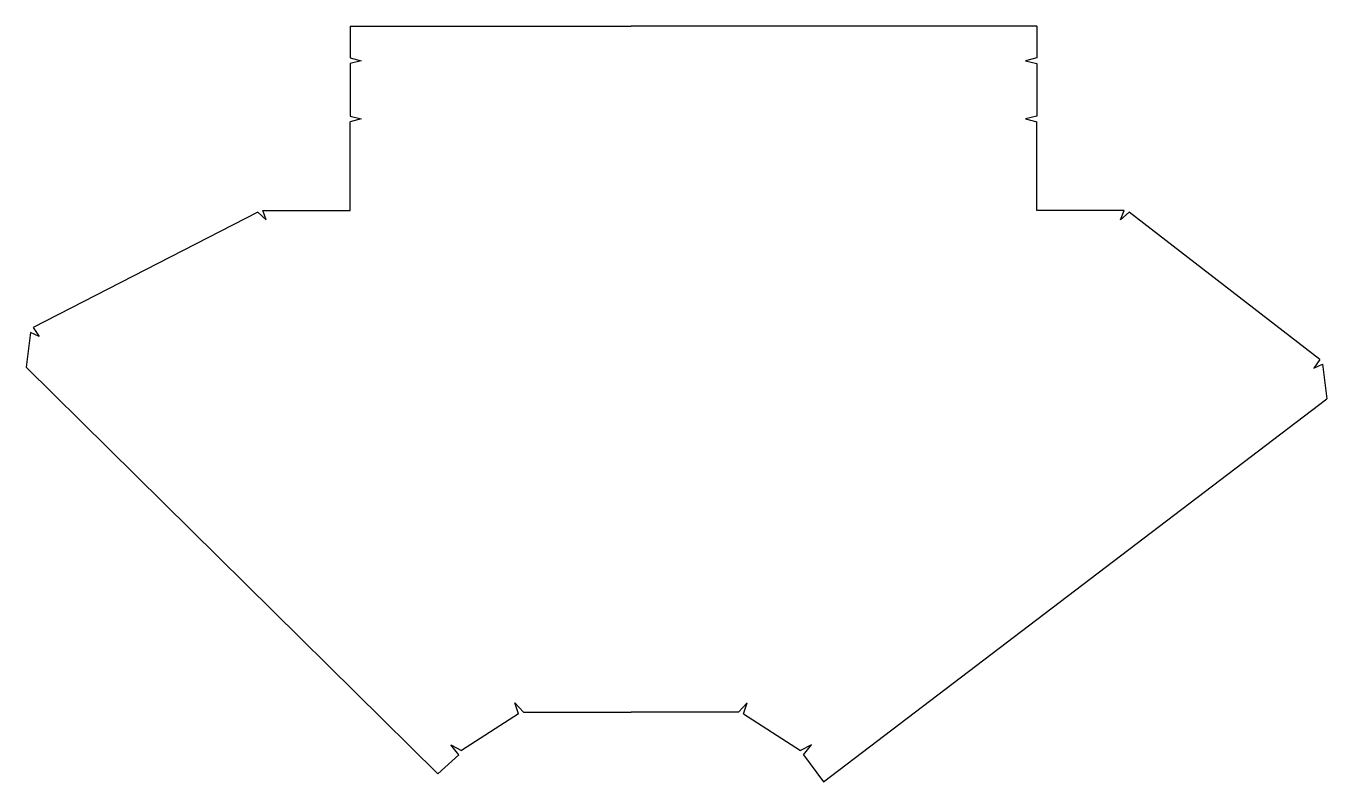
# Model space of a CAD drawing. Extents: x 20 to 958, y 25 to 570.
import ezdxf

# ---------------------------------------------------------------- set-up
doc = ezdxf.new("R2010")
doc.units = 0
doc.layers.get('0').update_dxf_attribs({"linetype": 'CONTINUOUS'})

msp = doc.modelspace()

# ---------------------------------------------------------------- linework, layer by layer
for p, q in [((253.87, 570.21), (456.37, 570.21)), ((253.87, 570.21), (253.87, 547.21)), ((748.87, 570.21), (456.37, 570.21)), ((748.87, 570.21), (748.87, 547.21)), ((253.87, 547.21), (261.87, 545.21)), ((261.87, 545.21), (253.87, 543.21)), ((748.87, 547.21), (740.87, 545.21)), ((740.87, 545.21), (748.87, 543.21)), ((253.87, 543.21), (253.87, 505.21)), ((748.87, 543.21), (748.87, 505.21)), ((253.87, 505.21), (261.87, 503.21)), ((261.87, 503.21), (253.87, 501.21)), ((253.87, 437.21), (253.87, 501.21)), ((748.87, 505.21), (740.87, 503.21)), ((740.87, 503.21), (748.87, 501.21)), ((748.87, 437.21), (748.87, 501.21)), ((187.22, 436.08), (25.31, 352.79)), ((187.22, 436.08), (193.38, 430.61)), ((190.87, 437.21), (253.87, 437.21)), ((193.38, 430.61), (190.87, 437.21)), ((811.87, 437.21), (748.87, 437.21)), ((809.36, 430.61), (811.87, 437.21)), ((815.52, 436.08), (809.36, 430.61)), ((952.99, 329.84), (815.52, 436.08)), ((23.32, 349.29), (20.1, 324.38)), ((29.69, 346.48), (23.32, 349.29)), ((25.31, 352.79), (29.69, 346.48)), ((952.99, 329.84), (948.61, 323.54)), ((317.15, 31.06), (20.1, 324.38)), ((948.61, 323.54), (954.98, 326.35)), ((954.98, 326.35), (958.19, 301.44)), ((595.26, 25.29), (958.19, 301.44)), ((372.6, 82.25), (378.94, 75.53)), ((375.25, 74.45), (372.6, 82.25)), ((378.94, 75.53), (456.37, 75.53)), ((533.8, 75.53), (456.37, 75.53)), ((540.13, 82.25), (533.8, 75.53)), ((537.48, 74.45), (540.13, 82.25)), ((375.25, 74.45), (334.07, 47.9)), ((537.48, 74.45), (578.67, 47.9)), ((326.32, 52.04), (334.07, 47.9)), ((332.13, 44.84), (326.32, 52.04)), ((586.41, 52.04), (578.67, 47.9)), ((580.61, 44.84), (586.41, 52.04)), ((332.13, 44.84), (317.15, 31.06)), ((580.61, 44.84), (595.26, 25.29))]:
    msp.add_line(p, q)

doc.saveas('drawing.dxf')
